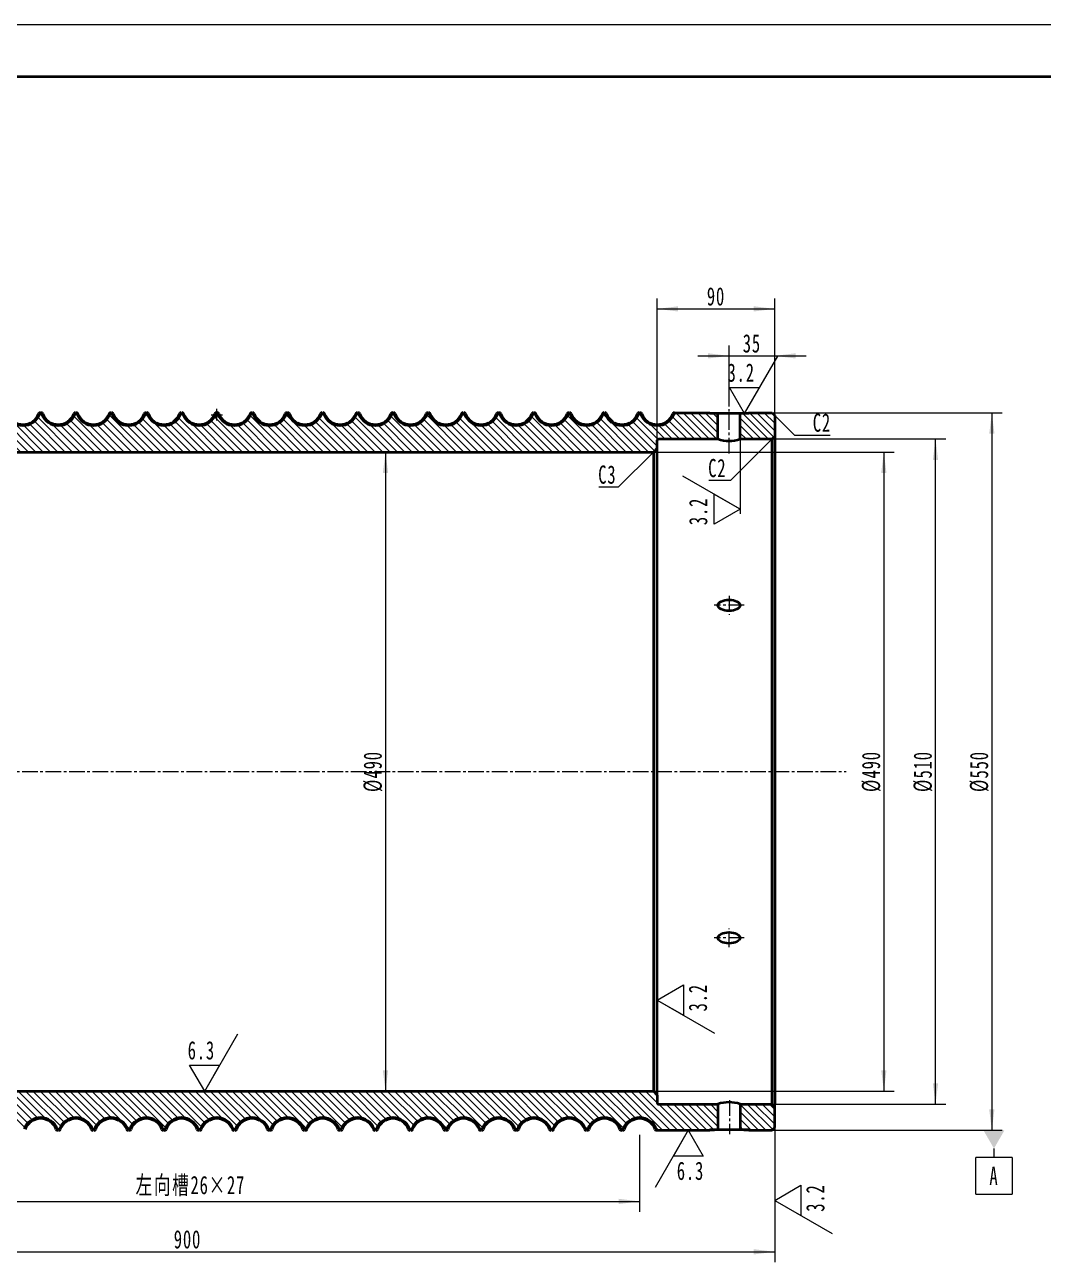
# Model space of a CAD drawing. Header units: millimetres. Extents: x -1188 to 1188, y -840 to 840.
# Drawn here: x -662 to 118, y -109 to 840 of the extents above; entities that cross this region are included whole.
import ezdxf

# ---------------------------------------------------------------- set-up
doc = ezdxf.new("R2010")
doc.units = ezdxf.units.MM
doc.linetypes.add('点画线', pattern=[18, 12, -2, 2, -2])
doc.layers.get('0').update_dxf_attribs({"lineweight": 35})
for name, color, linetype, lineweight in [('中心线层', 1, '点画线', 18), ('剖面线层', 4, 'Continuous', 18), ('尺寸线层', 3, 'Continuous', 18), ('粗实线', 7, 'Continuous', 50), ('粗实线层', 7, 'Continuous', 35), ('细实线层', 7, 'Continuous', 18)]:
    doc.layers.add(name, color=color, linetype=linetype, lineweight=lineweight)
doc.styles.add('标准', font='', dxfattribs={"width": 0.667})
doc.styles.get('标准').set_extended_font_data('宋体')
doc.dimstyles.new('标准', dxfattribs={"dimscale": 4, "dimtxt": 3.5, "dimasz": 4, "dimexe": 2, "dimexo": 0, "dimtad": 1, "dimdsep": 46, "dimtxsty": '标准', "dimblk": '_CAXARROW', "dimcen": 0, "dimdle": 6, "dimazin": 2, "dimtfac": 0.707107, "dimtdec": 3, "dimtmove": 2, "dimatfit": 3, "dimfxl": 1, "dimfrac": 2, "dimtolj": 1, "dimarcsym": 1})
pattern_1 = [(135, (0, 0), (-2.828427, -2.828427), [])]

# ---------------------------------------------------------------- blocks, each defined once
blk = doc.blocks.new('*X2')
at = {"layer": '粗实线层'}
blk.add_line((287, 200), (-287, 200), dxfattribs=at)
at = {"layer": '细实线层'}
blk.add_line((297, 210), (-297, 210), dxfattribs=at)
blk = doc.blocks.new('*X5')
at = {"layer": '尺寸线层', "linetype": 'Continuous'}
for points in [[(78.88, 542.4), (80.88, 526.4), (76.88, 526.4)], [(78.88, -7.6), (80.88, 8.4), (76.88, 8.4)]]:
    blk.add_hatch(color=0, dxfattribs=at).paths.add_polyline_path(points, flags=0)
at = {"layer": '尺寸线层', "color": 0, "linetype": 'Continuous'}
for p, q in [((-89.53, 542.4), (86.88, 542.4)), ((78.88, 542.4), (78.88, -7.6)), ((-89.53, -7.6), (86.88, -7.6))]:
    blk.add_line(p, q, dxfattribs=at)
at = {"layer": '尺寸线层', "color": 0, "insert": (69.34, 267.4), "char_height": 14, "width": 55.2351, "attachment_point": 5, "rotation": 90, "line_spacing_factor": 1.15057, "style": '标准'}
blk.add_mtext('\\T1.1;%%C550', dxfattribs=at)
blk = doc.blocks.new('_CAXARROW')
blk.add_hatch(color=0).paths.add_polyline_path([(0, 0), (-1, 0.125), (-1, -0.125)], flags=0)
blk = doc.blocks.new('*X6')
at = {"layer": '尺寸线层', "linetype": 'Continuous'}
for points in [[(-385.78, 512.4), (-383.78, 496.4), (-387.78, 496.4)], [(-385.78, 22.4), (-383.78, 38.4), (-387.78, 38.4)]]:
    blk.add_hatch(color=0, dxfattribs=at).paths.add_polyline_path(points, flags=0)
at = {"layer": '尺寸线层', "color": 0, "linetype": 'Continuous'}
for p, q in [((-658.24, 512.4), (-377.78, 512.4)), ((-385.78, 512.4), (-385.78, 22.4)), ((-418.34, 22.4), (-377.78, 22.4))]:
    blk.add_line(p, q, dxfattribs=at)
at = {"layer": '尺寸线层', "color": 0, "insert": (-395.32, 267.4), "char_height": 14, "width": 55.2351, "attachment_point": 5, "rotation": 90, "line_spacing_factor": 1.15057, "style": '标准'}
blk.add_mtext('\\T1.1;%%C490', dxfattribs=at)
blk = doc.blocks.new('*X7')
at = {"layer": '尺寸线层', "linetype": 'Continuous'}
for points in [[(-3.88, 512.4), (-1.88, 496.4), (-5.88, 496.4)], [(-3.88, 22.4), (-1.88, 38.4), (-5.88, 38.4)]]:
    blk.add_hatch(color=0, dxfattribs=at).paths.add_polyline_path(points, flags=0)
at = {"layer": '尺寸线层', "color": 0, "linetype": 'Continuous'}
for p, q in [((-180.53, 512.4), (4.12, 512.4)), ((-3.88, 512.4), (-3.88, 22.4)), ((-180.53, 22.4), (4.12, 22.4))]:
    blk.add_line(p, q, dxfattribs=at)
at = {"layer": '尺寸线层', "color": 0, "insert": (-13.42, 267.4), "char_height": 14, "width": 55.2351, "attachment_point": 5, "rotation": 90, "line_spacing_factor": 1.15057, "style": '标准'}
blk.add_mtext('\\T1.1;%%C490', dxfattribs=at)
blk = doc.blocks.new('*X8')
at = {"layer": '尺寸线层', "linetype": 'Continuous'}
for points in [[(35.71, 522.4), (33.71, 506.4), (37.71, 506.4)], [(35.71, 12.4), (33.71, 28.4), (37.71, 28.4)]]:
    blk.add_hatch(color=0, dxfattribs=at).paths.add_polyline_path(points, flags=0)
at = {"layer": '尺寸线层', "color": 0, "linetype": 'Continuous'}
for p, q in [((-89.53, 522.4), (43.71, 522.4)), ((35.71, 12.4), (35.71, 522.4)), ((-89.53, 12.4), (43.71, 12.4))]:
    blk.add_line(p, q, dxfattribs=at)
at = {"layer": '尺寸线层', "color": 0, "insert": (26.17, 267.4), "char_height": 14, "width": 55.2351, "attachment_point": 5, "rotation": 90, "line_spacing_factor": 1.15057, "style": '标准'}
blk.add_mtext('\\T1.1;%%C510', dxfattribs=at)
blk = doc.blocks.new('*X9')
at = {"layer": '尺寸线层', "linetype": 'Continuous'}
for points in [[(-122.53, 586.12), (-138.53, 588.12), (-138.53, 584.12)], [(-87.53, 586.12), (-71.53, 588.12), (-71.53, 584.12)]]:
    blk.add_hatch(color=0, dxfattribs=at).paths.add_polyline_path(points, flags=0)
at = {"layer": '尺寸线层', "color": 0, "linetype": 'Continuous'}
for p, q in [((-122.53, 552.15), (-122.53, 594.12)), ((-87.53, 540.4), (-87.53, 594.12)), ((-146.53, 586.12), (-63.53, 586.12))]:
    blk.add_line(p, q, dxfattribs=at)
at = {"layer": '尺寸线层', "color": 0, "insert": (-105.03, 595.62), "char_height": 14, "width": 28, "attachment_point": 5, "line_spacing_factor": 1.15057, "style": '标准'}
blk.add_mtext('\\T1.1;35', dxfattribs=at)
blk = doc.blocks.new('*X10')
at = {"layer": '尺寸线层', "color": 0, "linetype": 'Continuous'}
blk.add_line((0, 0), (15.06, -15.06), dxfattribs=at)
at = {"layer": '尺寸线层', "color": 0}
blk.add_line((15.06, -15.06), (42.56, -15.06), dxfattribs=at)
at = {"layer": '尺寸线层', "color": 0, "insert": (36.17, -5.56), "char_height": 14, "width": 28, "attachment_point": 5, "line_spacing_factor": 1.15057, "style": '标准'}
blk.add_mtext('\\T1.1;C2', dxfattribs=at)
blk = doc.blocks.new('*X11')
at = {"layer": '尺寸线层', "color": 0, "linetype": 'Continuous'}
blk.add_line((0, 0), (-31.88, -31.88), dxfattribs=at)
at = {"layer": '尺寸线层', "color": 0}
blk.add_line((-31.88, -31.88), (-48.37, -31.88), dxfattribs=at)
at = {"layer": '尺寸线层', "color": 0, "insert": (-41.98, -22.38), "char_height": 14, "width": 28, "attachment_point": 5, "line_spacing_factor": 1.15057, "style": '标准'}
blk.add_mtext('\\T1.1;C2', dxfattribs=at)
blk = doc.blocks.new('*X12')
at = {"layer": '尺寸线层', "color": 0, "linetype": 'Continuous'}
blk.add_line((0, 0), (-26.9, -26.9), dxfattribs=at)
at = {"layer": '尺寸线层', "color": 0}
blk.add_line((-26.9, -26.9), (-41.65, -26.9), dxfattribs=at)
at = {"layer": '尺寸线层', "color": 0, "insert": (-35.26, -17.4), "char_height": 14, "width": 28, "attachment_point": 5, "line_spacing_factor": 1.15057, "style": '标准'}
blk.add_mtext('\\T1.1;C3', dxfattribs=at)
blk = doc.blocks.new('*X16')
at = {"layer": '尺寸线层', "linetype": 'Continuous'}
for points in [[(-987.53, -100.82), (-971.53, -98.82), (-971.53, -102.82)], [(-87.53, -100.82), (-103.53, -98.82), (-103.53, -102.82)]]:
    blk.add_hatch(color=0, dxfattribs=at).paths.add_polyline_path(points, flags=0)
at = {"layer": '尺寸线层', "color": 0, "linetype": 'Continuous'}
for p, q in [((-987.53, 10.4), (-987.53, -108.82)), ((-87.53, 12.4), (-87.53, -108.82)), ((-987.53, -100.82), (-87.53, -100.82))]:
    blk.add_line(p, q, dxfattribs=at)
at = {"layer": '尺寸线层', "color": 0, "insert": (-537.53, -91.32), "char_height": 14, "width": 40.2317, "attachment_point": 5, "line_spacing_factor": 1.15057, "style": '标准'}
blk.add_mtext('\\T1.1;900', dxfattribs=at)
blk = doc.blocks.new('*X17')
at = {"layer": '尺寸线层', "linetype": 'Continuous'}
for points in [[(-177.53, 622.14), (-161.53, 624.14), (-161.53, 620.14)], [(-87.53, 622.14), (-103.53, 624.14), (-103.53, 620.14)]]:
    blk.add_hatch(color=0, dxfattribs=at).paths.add_polyline_path(points, flags=0)
at = {"layer": '尺寸线层', "color": 0, "linetype": 'Continuous'}
for p, q in [((-177.53, 515.4), (-177.53, 630.14)), ((-87.53, 540.4), (-87.53, 630.14)), ((-177.53, 622.14), (-87.53, 622.14))]:
    blk.add_line(p, q, dxfattribs=at)
at = {"layer": '尺寸线层', "color": 0, "insert": (-132.53, 631.64), "char_height": 14, "width": 28, "attachment_point": 5, "line_spacing_factor": 1.15057, "style": '标准'}
blk.add_mtext('\\T1.1;90', dxfattribs=at)
blk = doc.blocks.new('*X28')
at = {"layer": '尺寸线层', "linetype": 'Continuous'}
for points in [[(-879.53, -62.18), (-863.53, -60.18), (-863.53, -64.18)], [(-191.03, -62.18), (-207.03, -60.18), (-207.03, -64.18)]]:
    blk.add_hatch(color=0, dxfattribs=at).paths.add_polyline_path(points, flags=0)
at = {"layer": '尺寸线层', "color": 0, "linetype": 'Continuous'}
for p, q in [((-879.53, -11.22), (-879.53, -70.18)), ((-191.03, -11.21), (-191.03, -70.18)), ((-879.53, -62.18), (-191.03, -62.18))]:
    blk.add_line(p, q, dxfattribs=at)
at = {"layer": '尺寸线层', "color": 0, "insert": (-535.28, -50.41), "char_height": 14, "width": 166.7902, "attachment_point": 5, "line_spacing_factor": 1.15057, "style": '标准'}
blk.add_mtext('\\T1.1;左向槽26×27', dxfattribs=at)
blk = doc.blocks.new('*X33')
at = {"layer": '尺寸线层'}
blk.add_hatch(color=0, dxfattribs=at).paths.add_polyline_path([(8.08, 0), (-8.08, 0), (0, -14)], flags=0)
at = {"layer": '尺寸线层', "color": 0, "lineweight": -2}
for p, q in [((0, -14), (0, -21)), ((14, -21), (-14, -21)), ((-14, -49), (-14, -21)), ((14, -21), (14, -49)), ((-14, -49), (14, -49))]:
    blk.add_line(p, q, dxfattribs=at)
at = {"layer": '尺寸线层', "color": 0, "lineweight": -2, "insert": (0, -35), "char_height": 14, "width": 28, "attachment_point": 5, "line_spacing_factor": 1.15057, "style": '标准'}
blk.add_mtext('\\T1.1;A', dxfattribs=at)
blk = doc.blocks.new('*X36')
at = {"layer": '尺寸线层', "color": 0, "linetype": 'Continuous'}
for p, q in [((0, 0), (25.4, 44)), ((0, 0), (-11.55, 20)), ((-11.55, 20), (11.55, 20))]:
    blk.add_line(p, q, dxfattribs=at)
at = {"layer": '尺寸线层', "color": 0, "insert": (7.91, 31.2), "char_height": 14, "width": 30.7997, "attachment_point": 6, "line_spacing_factor": 1.15057, "style": '标准'}
blk.add_mtext('\\T1.1;3.2', dxfattribs=at)
blk = doc.blocks.new('*X37')
at = {"layer": '尺寸线层', "color": 0, "linetype": 'Continuous', "lineweight": -2}
blk.add_line((0, 53.86), (0, -3.5), dxfattribs=at)
at = {"layer": '尺寸线层', "color": 0, "linetype": 'Continuous'}
for p, q in [((0, 0), (-44, 25.4)), ((-20, -11.55), (-20, 11.55)), ((0, 0), (-20, -11.55))]:
    blk.add_line(p, q, dxfattribs=at)
at = {"layer": '尺寸线层', "color": 0, "insert": (-32.03, 8.75), "char_height": 14, "width": 30.7997, "attachment_point": 6, "rotation": 90, "line_spacing_factor": 1.15057, "style": '标准'}
blk.add_mtext('\\T1.1;3.2', dxfattribs=at)
blk = doc.blocks.new('*X38')
at = {"layer": '尺寸线层', "color": 0, "linetype": 'Continuous'}
for p, q in [((0, 0), (20, 11.55)), ((20, 11.55), (20, -11.55)), ((0, 0), (44, -25.4))]:
    blk.add_line(p, q, dxfattribs=at)
at = {"layer": '尺寸线层', "color": 0, "linetype": 'Continuous', "lineweight": -2}
blk.add_line((0, -72.84), (0, 3.5), dxfattribs=at)
at = {"layer": '尺寸线层', "color": 0, "insert": (31.2, -8.75), "char_height": 14, "width": 30.7997, "attachment_point": 4, "rotation": 90, "line_spacing_factor": 1.15057, "style": '标准'}
blk.add_mtext('\\T1.1;3.2', dxfattribs=at)
blk = doc.blocks.new('*X39')
at = {"layer": '尺寸线层', "color": 0, "linetype": 'Continuous'}
for p, q in [((0, 0), (25.4, 44)), ((0, 0), (-11.55, 20)), ((-11.55, 20), (11.55, 20))]:
    blk.add_line(p, q, dxfattribs=at)
at = {"layer": '尺寸线层', "color": 0, "insert": (7.91, 31.2), "char_height": 14, "width": 30.7997, "attachment_point": 6, "line_spacing_factor": 1.15057, "style": '标准'}
blk.add_mtext('\\T1.1;6.3', dxfattribs=at)
blk = doc.blocks.new('*X40')
at = {"layer": '尺寸线层', "color": 0, "linetype": 'Continuous'}
for p, q in [((0, 0), (-25.4, -44)), ((0, 0), (11.55, -20)), ((11.55, -20), (-11.55, -20))]:
    blk.add_line(p, q, dxfattribs=at)
at = {"layer": '尺寸线层', "color": 0, "insert": (-8.75, -31.2), "char_height": 14, "width": 30.7997, "attachment_point": 4, "line_spacing_factor": 1.15057, "style": '标准'}
blk.add_mtext('\\T1.1;6.3', dxfattribs=at)
blk = doc.blocks.new('*X44')
at = {"layer": '尺寸线层', "color": 0, "linetype": 'Continuous'}
for p, q in [((0, 0), (20, 11.55)), ((20, 11.55), (20, -11.55)), ((0, 0), (44, -25.4))]:
    blk.add_line(p, q, dxfattribs=at)
at = {"layer": '尺寸线层', "color": 0, "insert": (31.2, -8.75), "char_height": 14, "width": 30.7997, "attachment_point": 4, "rotation": 90, "line_spacing_factor": 1.15057, "style": '标准'}
blk.add_mtext('\\T1.1;3.2', dxfattribs=at)

msp = doc.modelspace()

# ---------------------------------------------------------------- hatches: boundary and pattern name
at = {"layer": '剖面线层'}
h = msp.add_hatch(dxfattribs=at)
h.set_pattern_fill('无图案', color=256, scale=4, angle=135, style=0, pattern_type=0)
h.set_pattern_definition(pattern_1)
edge = h.paths.add_edge_path(flags=0)
edge.add_line((-840.526, 512.395), (-840.526, 522.36))
edge.add_line((-840.526, 522.36), (-840.526, 540.999))
edge.add_arc((-852.526, 545.999), 13, 337.380135, 339.676863)
edge.add_arc((-839.026, 540.999), 1.396, 90, 159.676863, ccw=False)
edge.add_arc((-839.026, 540.999), 1.396, 20.323137, 90, ccw=False)
edge.add_arc((-825.526, 545.999), 13, 200.323137, 339.676863)
edge.add_arc((-812.026, 540.999), 1.396, 90, 159.676863, ccw=False)
edge.add_arc((-812.026, 540.999), 1.396, 20.323137, 90, ccw=False)
edge.add_arc((-798.526, 545.999), 13, 200.323137, 295.798872)
edge.add_arc((-751.914, 547.795), 43.122, 198.244535, 235.177484)
edge.add_line((-776.538, 512.395), (-840.526, 512.395))
edge = h.paths.add_edge_path(flags=0)
edge.add_arc((-751.914, 547.795), 43.122, 214.753569, 235.177484, ccw=False)
edge.add_arc((-751.914, 547.795), 43.122, 198.244535, 214.753569, ccw=False)
edge.add_arc((-798.526, 545.999), 13, 295.798872, 339.676863)
edge.add_arc((-785.026, 540.999), 1.396, 90, 159.676863, ccw=False)
edge.add_arc((-785.026, 540.999), 1.396, 20.323137, 90, ccw=False)
edge.add_arc((-771.526, 545.999), 13, 200.323137, 339.676863)
edge.add_arc((-758.026, 540.999), 1.396, 90, 159.676863, ccw=False)
edge.add_arc((-758.026, 540.999), 1.396, 20.323137, 90, ccw=False)
edge.add_arc((-744.526, 545.999), 13, 200.323137, 339.676863)
edge.add_arc((-731.026, 540.999), 1.396, 90, 159.676863, ccw=False)
edge.add_arc((-731.026, 540.999), 1.396, 20.323137, 90, ccw=False)
edge.add_arc((-717.526, 545.999), 13, 200.323137, 301.326605)
edge.add_arc((-751.914, 547.795), 43.122, 304.822516, 342.592094, ccw=False)
edge.add_line((-727.29, 512.395), (-776.538, 512.395))
edge = h.paths.add_edge_path(flags=0)
edge.add_arc((-751.914, 547.795), 43.122, 304.822516, 320.260759)
edge.add_arc((-751.914, 547.795), 43.122, 320.260759, 342.592094)
edge.add_arc((-717.526, 545.999), 13, 301.326605, 339.676863)
edge.add_arc((-704.026, 540.999), 1.396, 90, 159.676863, ccw=False)
edge.add_arc((-704.026, 540.999), 1.396, 20.323137, 90, ccw=False)
edge.add_arc((-690.526, 545.999), 13, 200.323137, 339.676863)
edge.add_arc((-677.026, 540.999), 1.396, 90, 159.676863, ccw=False)
edge.add_arc((-677.026, 540.999), 1.396, 20.323137, 90, ccw=False)
edge.add_arc((-663.526, 545.999), 13, 200.323137, 339.676863)
edge.add_arc((-650.026, 540.999), 1.396, 90, 159.676863, ccw=False)
edge.add_arc((-650.026, 540.999), 1.396, 20.323137, 90, ccw=False)
edge.add_arc((-636.526, 545.999), 13, 200.323137, 339.676863)
edge.add_arc((-623.026, 540.999), 1.396, 90, 159.676863, ccw=False)
edge.add_arc((-623.026, 540.999), 1.396, 20.323137, 90, ccw=False)
edge.add_arc((-609.526, 545.999), 13, 200.323137, 339.676863)
edge.add_arc((-596.026, 540.999), 1.396, 90, 159.676863, ccw=False)
edge.add_arc((-596.026, 540.999), 1.396, 20.323137, 90, ccw=False)
edge.add_arc((-582.526, 545.999), 13, 200.323137, 339.676863)
edge.add_arc((-569.026, 540.999), 1.396, 90, 159.676863, ccw=False)
edge.add_arc((-569.026, 540.999), 1.396, 20.323137, 90, ccw=False)
edge.add_arc((-555.526, 545.999), 13, 200.323137, 339.676863)
edge.add_arc((-542.026, 540.999), 1.396, 90, 159.676863, ccw=False)
edge.add_arc((-542.026, 540.999), 1.396, 20.323137, 90, ccw=False)
edge.add_arc((-528.526, 545.999), 13, 200.323137, 337.380135)
edge.add_line((-516.526, 540.999), (-515.026, 540.999))
edge.add_line((-515.026, 540.999), (-513.526, 540.999))
edge.add_arc((-501.526, 545.999), 13, 202.619865, 339.676863)
edge.add_arc((-488.026, 540.999), 1.396, 90, 159.676863, ccw=False)
edge.add_arc((-488.026, 540.999), 1.396, 20.323137, 90, ccw=False)
edge.add_arc((-474.526, 545.999), 13, 200.323137, 339.676863)
edge.add_arc((-461.026, 540.999), 1.396, 90, 159.676863, ccw=False)
edge.add_arc((-461.026, 540.999), 1.396, 20.323137, 90, ccw=False)
edge.add_arc((-447.526, 545.999), 13, 200.323137, 339.676863)
edge.add_arc((-434.026, 540.999), 1.396, 90, 159.676863, ccw=False)
edge.add_arc((-434.026, 540.999), 1.396, 20.323137, 90, ccw=False)
edge.add_arc((-420.526, 545.999), 13, 200.323137, 339.676863)
edge.add_arc((-407.026, 540.999), 1.396, 90, 159.676863, ccw=False)
edge.add_arc((-407.026, 540.999), 1.396, 20.323137, 90, ccw=False)
edge.add_arc((-393.526, 545.999), 13, 200.323137, 339.676863)
edge.add_arc((-380.026, 540.999), 1.396, 90, 159.676863, ccw=False)
edge.add_arc((-380.026, 540.999), 1.396, 20.323137, 90, ccw=False)
edge.add_arc((-366.526, 545.999), 13, 200.323137, 339.676863)
edge.add_arc((-353.026, 540.999), 1.396, 90, 159.676863, ccw=False)
edge.add_arc((-353.026, 540.999), 1.396, 20.323137, 90, ccw=False)
edge.add_arc((-339.526, 545.999), 13, 200.323137, 339.676863)
edge.add_arc((-326.026, 540.999), 1.396, 90, 159.676863, ccw=False)
edge.add_arc((-326.026, 540.999), 1.396, 20.323137, 90, ccw=False)
edge.add_arc((-312.526, 545.999), 13, 200.323137, 339.676863)
edge.add_arc((-299.026, 540.999), 1.396, 90, 159.676863, ccw=False)
edge.add_arc((-299.026, 540.999), 1.396, 20.323137, 90, ccw=False)
edge.add_arc((-285.526, 545.999), 13, 200.323137, 339.676863)
edge.add_arc((-272.026, 540.999), 1.396, 90, 159.676863, ccw=False)
edge.add_arc((-272.026, 540.999), 1.396, 20.323137, 90, ccw=False)
edge.add_arc((-258.526, 545.999), 13, 200.323137, 339.676863)
edge.add_arc((-245.026, 540.999), 1.396, 90, 159.676863, ccw=False)
edge.add_arc((-245.026, 540.999), 1.396, 20.323137, 90, ccw=False)
edge.add_arc((-231.526, 545.999), 13, 200.323137, 339.676863)
edge.add_arc((-218.026, 540.999), 1.396, 90, 159.676863, ccw=False)
edge.add_arc((-218.026, 540.999), 1.396, 20.323137, 90, ccw=False)
edge.add_arc((-204.526, 545.999), 13, 200.323137, 339.676863)
edge.add_arc((-191.026, 540.999), 1.396, 90, 159.676863, ccw=False)
edge.add_arc((-191.026, 540.999), 1.396, 20.323137, 90, ccw=False)
edge.add_arc((-177.526, 545.999), 13, 200.323137, 339.676863)
edge.add_arc((-164.026, 540.999), 1.396, 90, 159.676863, ccw=False)
edge.add_line((-164.026, 542.395), (-137.276, 542.395))
edge.add_line((-137.276, 542.395), (-137.276, 541.986))
edge.add_line((-137.276, 541.986), (-131.026, 541.986))
edge.add_line((-131.026, 541.986), (-131.026, 522.395))
edge.add_line((-131.026, 522.395), (-176.526, 522.395))
edge.add_arc((-176.526, 521.395), 1, 90, 180)
edge.add_line((-177.526, 521.395), (-177.526, 515.395))
edge.add_line((-177.526, 515.395), (-180.526, 512.395))
edge.add_line((-180.526, 512.395), (-727.29, 512.395))
h.paths.add_polyline_path([(-114.026, 522.395), (-114.026, 530.172), (-114.026, 541.986), (-107.276, 541.986), (-107.276, 542.395), (-89.526, 542.395), (-87.526, 540.395), (-87.526, 524.395), (-89.526, 522.395)], flags=0)
h = msp.add_hatch(dxfattribs=at)
h.set_pattern_fill('无图案', color=256, scale=4, angle=135, style=0, pattern_type=0)
h.set_pattern_definition(pattern_1)
h.paths.add_polyline_path([(-114.026, -7.195), (-114.026, -1.266), (-114.026, 12.395), (-89.526, 12.395), (-87.526, 10.395), (-87.526, -5.605), (-89.526, -7.605), (-107.276, -7.605), (-107.276, -7.195)], flags=0)

# ---------------------------------------------------------------- linework, layer by layer
at = {"layer": '中心线层'}
for p, q in [((-122.526, 511.354), (-122.526, 552.154)), ((-519.422, 540.999), (-510.63, 540.999)), ((-515.026, 536.603), (-515.026, 545.395)), ((-122.526, 402.145), (-122.526, 387.645)), ((-111.026, 394.895), (-134.026, 394.895)), ((-1024.309, 267.395), (-32.653, 267.395)), ((-122.526, 132.645), (-122.526, 147.145)), ((-111.026, 139.895), (-134.026, 139.895)), ((-122.276, 15.395), (-122.276, -10.605))]:
    msp.add_line(p, q, dxfattribs=at)
at = {"layer": '粗实线'}
for centre, radius, start, end in [((-663.526, 545.999), 13, 200.323137, 339.676863), ((-650.026, 540.999), 1.396, 90, 159.676863), ((-650.026, 540.999), 1.396, 20.323137, 90), ((-636.526, 545.999), 13, 200.323137, 339.676863), ((-623.026, 540.999), 1.396, 90, 159.676863), ((-623.026, 540.999), 1.396, 20.323137, 90), ((-609.526, 545.999), 13, 200.323137, 339.676863), ((-596.026, 540.999), 1.396, 90, 159.676863), ((-596.026, 540.999), 1.396, 20.323137, 90), ((-582.526, 545.999), 13, 200.323137, 339.676863), ((-569.026, 540.999), 1.396, 90, 159.676863), ((-569.026, 540.999), 1.396, 20.323137, 90), ((-555.526, 545.999), 13, 200.323137, 339.676863), ((-542.026, 540.999), 1.396, 90, 159.676863), ((-542.026, 540.999), 1.396, 20.323137, 90), ((-528.526, 545.999), 13, 200.323137, 339.676863), ((-515.026, 540.999), 1.396, 90, 159.676863), ((-515.026, 540.999), 1.396, 20.323137, 90), ((-501.526, 545.999), 13, 200.323137, 339.676863), ((-488.026, 540.999), 1.396, 90, 159.676863), ((-488.026, 540.999), 1.396, 20.323137, 90), ((-474.526, 545.999), 13, 200.323137, 339.676863), ((-461.026, 540.999), 1.396, 90, 159.676863), ((-461.026, 540.999), 1.396, 20.323137, 90), ((-447.526, 545.999), 13, 200.323137, 339.676863), ((-434.026, 540.999), 1.396, 90, 159.676863), ((-434.026, 540.999), 1.396, 20.323137, 90), ((-420.526, 545.999), 13, 200.323137, 339.676863), ((-407.026, 540.999), 1.396, 90, 159.676863), ((-407.026, 540.999), 1.396, 20.323137, 90), ((-393.526, 545.999), 13, 200.323137, 339.676863), ((-380.026, 540.999), 1.396, 90, 159.676863), ((-380.026, 540.999), 1.396, 20.323137, 90), ((-366.526, 545.999), 13, 200.323137, 339.676863), ((-353.026, 540.999), 1.396, 90, 159.676863), ((-353.026, 540.999), 1.396, 20.323137, 90), ((-339.526, 545.999), 13, 200.323137, 339.676863), ((-326.026, 540.999), 1.396, 90, 159.676863), ((-326.026, 540.999), 1.396, 20.323137, 90), ((-312.526, 545.999), 13, 200.323137, 339.676863), ((-299.026, 540.999), 1.396, 90, 159.676863), ((-299.026, 540.999), 1.396, 20.323137, 90), ((-285.526, 545.999), 13, 200.323137, 339.676863), ((-272.026, 540.999), 1.396, 90, 159.676863), ((-272.026, 540.999), 1.396, 20.323137, 90), ((-258.526, 545.999), 13, 200.323137, 339.676863), ((-245.026, 540.999), 1.396, 90, 159.676863), ((-245.026, 540.999), 1.396, 20.323137, 90), ((-231.526, 545.999), 13, 200.323137, 339.676863), ((-218.026, 540.999), 1.396, 90, 159.676863), ((-218.026, 540.999), 1.396, 20.323137, 90), ((-204.526, 545.999), 13, 200.323137, 339.676863), ((-191.026, 540.999), 1.396, 90, 159.676863), ((-191.026, 540.999), 1.396, 20.323137, 90), ((-177.526, 545.999), 13, 200.323137, 339.676863), ((-164.026, 540.999), 1.396, 90, 159.676863), ((-650.026, -11.209), 13, 20.323137, 159.676863), ((-623.026, -11.209), 13, 20.323137, 159.676863), ((-596.026, -11.209), 13, 20.323137, 159.676863), ((-569.026, -11.209), 13, 20.323137, 159.676863), ((-542.026, -11.209), 13, 20.323137, 159.676863), ((-515.026, -11.209), 13, 20.323137, 159.676863), ((-488.026, -11.209), 13, 20.323137, 159.676863), ((-461.026, -11.209), 13, 20.323137, 159.676863), ((-434.026, -11.209), 13, 20.323137, 159.676863), ((-407.026, -11.209), 13, 20.323137, 159.676863), ((-380.026, -11.209), 13, 20.323137, 159.676863), ((-353.026, -11.209), 13, 20.323137, 159.676863), ((-326.026, -11.209), 13, 20.323137, 159.676863), ((-299.026, -11.209), 13, 20.323137, 159.676863), ((-272.026, -11.209), 13, 20.323137, 159.676863), ((-245.026, -11.209), 13, 20.323137, 159.676863), ((-218.026, -11.209), 13, 20.323137, 159.676863), ((-191.026, -11.209), 13, 20.323137, 159.676863), ((-636.526, -6.209), 1.396, 200.323137, 270), ((-636.526, -6.209), 1.396, 270, 339.676863), ((-609.526, -6.209), 1.396, 200.323137, 270), ((-609.526, -6.209), 1.396, 270, 339.676863), ((-582.526, -6.209), 1.396, 200.323137, 270), ((-582.526, -6.209), 1.396, 270, 339.676863), ((-555.526, -6.209), 1.396, 200.323137, 270), ((-555.526, -6.209), 1.396, 270, 339.676863), ((-528.526, -6.209), 1.396, 200.323137, 270), ((-528.526, -6.209), 1.396, 270, 339.676863), ((-501.526, -6.209), 1.396, 200.323137, 270), ((-501.526, -6.209), 1.396, 270, 339.676863), ((-474.526, -6.209), 1.396, 200.323137, 270), ((-474.526, -6.209), 1.396, 270, 339.676863), ((-447.526, -6.209), 1.396, 200.323137, 270), ((-447.526, -6.209), 1.396, 270, 339.676863), ((-420.526, -6.209), 1.396, 200.323137, 270), ((-420.526, -6.209), 1.396, 270, 339.676863), ((-393.526, -6.209), 1.396, 200.323137, 270), ((-393.526, -6.209), 1.396, 270, 339.676863), ((-366.526, -6.209), 1.396, 200.323137, 270), ((-366.526, -6.209), 1.396, 270, 339.676863), ((-339.526, -6.209), 1.396, 200.323137, 270), ((-339.526, -6.209), 1.396, 270, 339.676863), ((-312.526, -6.209), 1.396, 200.323137, 270), ((-312.526, -6.209), 1.396, 270, 339.676863), ((-285.526, -6.209), 1.396, 200.323137, 270), ((-285.526, -6.209), 1.396, 270, 339.676863), ((-258.526, -6.209), 1.396, 200.323137, 270), ((-258.526, -6.209), 1.396, 270, 339.676863), ((-231.526, -6.209), 1.396, 200.323137, 270), ((-231.526, -6.209), 1.396, 270, 339.676863), ((-204.526, -6.209), 1.396, 200.323137, 270), ((-204.526, -6.209), 1.396, 270, 339.676863), ((-177.526, -6.209), 1.396, 200.323137, 270)]:
    msp.add_arc(centre, radius, start, end, dxfattribs=at)
at = {"layer": '粗实线层'}
for p, q in [((-164.026, 542.395), (-137.276, 542.395)), ((-137.276, 541.986), (-137.276, 542.395)), ((-107.276, 541.986), (-137.276, 541.986)), ((-131.026, 522.395), (-131.026, 541.986)), ((-114.026, 522.395), (-114.026, 541.986)), ((-107.276, 542.395), (-89.526, 542.395)), ((-107.276, 541.986), (-107.276, 542.395)), ((-89.526, 542.395), (-87.526, 540.395)), ((-176.526, 522.395), (-131.026, 522.395)), ((-114.026, 522.395), (-89.526, 522.395)), ((-87.526, 524.395), (-89.526, 522.395)), ((-89.526, 12.395), (-89.526, 522.395)), ((-894.526, 512.395), (-180.526, 512.395)), ((-177.526, 515.395), (-180.526, 512.395)), ((-180.526, 512.395), (-180.526, 22.395)), ((-177.526, 515.395), (-177.526, 521.395)), ((-177.526, 19.395), (-177.526, 515.395)), ((-894.526, 22.395), (-180.526, 22.395)), ((-177.526, 19.395), (-180.526, 22.395)), ((-177.526, 19.395), (-177.526, 13.395)), ((-176.526, 12.395), (-131.026, 12.395)), ((-131.026, 12.395), (-131.026, -7.195)), ((-114.026, 12.395), (-89.526, 12.395)), ((-114.026, 12.395), (-114.026, -7.195)), ((-87.526, 10.395), (-89.526, 12.395)), ((-177.526, -7.605), (-137.276, -7.605)), ((-137.276, -7.195), (-137.276, -7.605)), ((-107.276, -7.195), (-137.276, -7.195)), ((-107.276, -7.195), (-107.276, -7.605)), ((-107.276, -7.605), (-89.526, -7.605)), ((-89.526, -7.605), (-87.526, -5.605))]:
    msp.add_line(p, q, dxfattribs=at)
for points in [[(-107.276, 542.395), (-89.526, 542.395)], [(-87.526, 540.395), (-87.526, 12.395)], [(-87.526, -5.605), (-87.526, 12.395)], [(-107.276, -7.605), (-89.526, -7.605)]]:
    msp.add_lwpolyline(points, dxfattribs=at)
for centre, radius, start, end in [((-122.526, 950.571), 408.451, 267.895389, 272.104611), ((-176.526, 521.395), 1, 90, 180), ((-122.526, 546.528), 25.585, 250.596429, 289.403571), ((-176.526, 13.395), 1, 180, 270), ((-122.526, -11.737), 25.585, 70.596429, 109.403571), ((-122.526, -415.78), 408.451, 87.895389, 92.104611)]:
    msp.add_arc(centre, radius, start, end, dxfattribs=at)
for centre in [(-122.526, 394.895), (-122.526, 139.895)]:
    msp.add_ellipse(centre, major_axis=(8.5, 0), ratio=0.5, dxfattribs=at)

# ---------------------------------------------------------------- block references
at = {"layer": '尺寸线层'}
for name, p in [('*X10', (-87.526, 540.395)), ('*X11', (-89.526, 522.395)), ('*X12', (-180.526, 512.395))]:
    msp.add_blockref(name, p, dxfattribs=at)
at = {"layer": '粗实线层', "xscale": 4, "yscale": 4, "zscale": 4}
msp.add_blockref('*X2', (0, 0), dxfattribs=at)

# ---------------------------------------------------------------- dimensions: what is measured, and where the dimension line sits
at = {"layer": '尺寸线层'}
for base, p1, p2, angle, override, picture, middle in [((-87.526, 622.137), (-177.526, 515.395), (-87.526, 540.395), 180, {"dimsah": 1, "dimtfill": 1, "dimtzin": 8}, '*X17', (-132.526, 622.137)), ((78.877, -7.605), (-89.526, 542.395), (-89.526, -7.605), 90, {"dimpost": '%%C<>', "dimsah": 1, "dimtfac": 1, "dimtfill": 1, "dimtzin": 8}, '*X5', (78.877, 267.395)), ((35.709, 522.395), (-89.526, 12.395), (-89.526, 522.395), 90, {"dimpost": '%%C<>', "dimsah": 1, "dimtfac": 1, "dimtfill": 1, "dimtzin": 8}, '*X8', (35.709, 267.395)), ((-385.777, 22.395), (-658.244, 512.395), (-418.335, 22.395), 90, {"dimpost": '%%C<>', "dimsah": 1, "dimtfac": 1, "dimtfill": 1, "dimtzin": 8}, '*X6', (-385.777, 267.395)), ((-3.877, 22.395), (-180.526, 512.395), (-180.526, 22.395), 90, {"dimpost": '%%C<>', "dimsah": 1, "dimtfac": 1, "dimtfill": 1, "dimtzin": 8}, '*X7', (-3.877, 267.395)), ((-87.526, -100.822), (-987.526, 10.395), (-87.526, 12.395), 180, {"dimsah": 1, "dimtfill": 1, "dimtzin": 8}, '*X16', (-537.526, -100.822))]:
    dim = msp.add_linear_dim(base=base, p1=p1, p2=p2, angle=angle, dimstyle='标准', override=override, dxfattribs=at)
    dim.commit()
    dim.dimension.update_dxf_attribs({"geometry": picture, "text_midpoint": middle})
dim = msp.add_linear_dim(base=(-87.526, 586.122), p1=(-122.526, 552.154), p2=(-87.526, 540.395), dimstyle='标准', override={"dimsah": 1, "dimtfill": 1, "dimtzin": 8}, dxfattribs=at)
dim.commit()
dim.dimension.update_dxf_attribs({"geometry": '*X9', "text_midpoint": (-105.026, 586.122)})
dim = msp.add_linear_dim(base=(-191.026, -62.18), p1=(-879.526, -11.222), p2=(-191.026, -11.209), text='左向槽26×27', dimstyle='标准', override={"dimsah": 1, "dimtfac": 1, "dimtfill": 1, "dimtzin": 8}, dxfattribs=at)
dim.commit()
dim.dimension.update_dxf_attribs({"geometry": '*X28', "text_midpoint": (-535.276, -62.18)})

# ---------------------------------------------------------------- next in the draw order: wipeouts: each hides what was drawn before it
for points in [[(-110.643, 541.986), (-99.338, 561.566), (-99.338, 561.566), (-99.096, 561.986), (-99.096, 561.986), (-122.19, 561.986), (-122.19, 561.986), (-121.947, 561.566), (-121.947, 561.566)], [(-134.026, 456.989), (-114.026, 468.536), (-114.026, 468.536), (-134.026, 480.083), (-134.026, 480.083)], [(-157.526, 103.784), (-177.526, 92.237), (-177.526, 92.237), (-157.526, 80.69), (-157.526, 80.69)], [(-524.322, 22.395), (-513.017, 41.975), (-513.017, 41.975), (-512.775, 42.395), (-512.775, 42.395), (-535.869, 42.395), (-535.869, 42.395), (-535.626, 41.975), (-535.626, 41.975)], [(-153.802, -7.605), (-165.349, -27.605), (-165.349, -27.605), (-142.255, -27.605), (-142.255, -27.605)], [(66.507, -56.605), (94.507, -56.605), (94.507, -28.605), (94.507, -56.605), (94.507, -28.605), (66.507, -28.605)], [(-67.526, -72.902), (-67.526, -70.209), (-67.526, -70.209), (-67.526, -49.808), (-67.526, -49.808), (-87.526, -61.355), (-87.526, -61.355), (-72.19, -70.209), (-72.19, -70.209)]]:
    msp.add_wipeout(points).dxf.layer = '尺寸线层'

# ---------------------------------------------------------------- next in the draw order: hatches: boundary and pattern name
at = {"layer": '剖面线层'}
h = msp.add_hatch(dxfattribs=at)
h.set_pattern_fill('无图案', color=256, scale=4, angle=135, style=0, pattern_type=0)
h.set_pattern_definition(pattern_1)
edge = h.paths.add_edge_path(flags=0)
edge.add_line((-827.026, -6.222), (-827.026, 13.344))
edge.add_line((-827.026, 13.344), (-827.026, 22.395))
edge.add_line((-827.026, 22.395), (-180.526, 22.395))
edge.add_line((-180.526, 22.395), (-177.526, 19.395))
edge.add_line((-177.526, 19.395), (-177.526, 13.395))
edge.add_arc((-176.526, 13.395), 1, 180, 270)
edge.add_line((-176.526, 12.395), (-131.026, 12.395))
edge.add_line((-131.026, 12.395), (-131.026, -7.195))
edge.add_line((-131.026, -7.195), (-137.276, -7.195))
edge.add_line((-137.276, -7.195), (-137.276, -7.596))
edge.add_arc((-122.526, -415.78), 408.451, 92.069519, 92.104611)
edge.add_line((-137.526, -7.605), (-177.526, -7.605))
edge.add_arc((-177.526, -6.209), 1.396, 200.323137, 270, ccw=False)
edge.add_arc((-191.026, -11.209), 13, 20.323137, 159.676863)
edge.add_arc((-204.526, -6.209), 1.396, 270, 339.676863, ccw=False)
edge.add_arc((-204.526, -6.209), 1.396, 200.323137, 270, ccw=False)
edge.add_arc((-218.026, -11.209), 13, 20.323137, 159.676863)
edge.add_arc((-231.526, -6.209), 1.396, 270, 339.676863, ccw=False)
edge.add_arc((-231.526, -6.209), 1.396, 200.323137, 270, ccw=False)
edge.add_arc((-245.026, -11.209), 13, 20.323137, 159.676863)
edge.add_arc((-258.526, -6.209), 1.396, 270, 339.676863, ccw=False)
edge.add_arc((-258.526, -6.209), 1.396, 200.323137, 270, ccw=False)
edge.add_arc((-272.026, -11.209), 13, 20.323137, 159.676863)
edge.add_arc((-285.526, -6.209), 1.396, 270, 339.676863, ccw=False)
edge.add_arc((-285.526, -6.209), 1.396, 200.323137, 270, ccw=False)
edge.add_arc((-299.026, -11.209), 13, 20.323137, 159.676863)
edge.add_arc((-312.526, -6.209), 1.396, 270, 339.676863, ccw=False)
edge.add_arc((-312.526, -6.209), 1.396, 200.323137, 270, ccw=False)
edge.add_arc((-326.026, -11.209), 13, 20.323137, 159.676863)
edge.add_arc((-339.526, -6.209), 1.396, 270, 339.676863, ccw=False)
edge.add_arc((-339.526, -6.209), 1.396, 200.323137, 270, ccw=False)
edge.add_arc((-353.026, -11.209), 13, 20.323137, 159.676863)
edge.add_arc((-366.526, -6.209), 1.396, 270, 339.676863, ccw=False)
edge.add_arc((-366.526, -6.209), 1.396, 200.323137, 270, ccw=False)
edge.add_arc((-380.026, -11.209), 13, 20.323137, 159.676863)
edge.add_arc((-393.526, -6.209), 1.396, 270, 339.676863, ccw=False)
edge.add_arc((-393.526, -6.209), 1.396, 200.323137, 270, ccw=False)
edge.add_arc((-407.026, -11.209), 13, 20.323137, 159.676863)
edge.add_arc((-420.526, -6.209), 1.396, 270, 339.676863, ccw=False)
edge.add_arc((-420.526, -6.209), 1.396, 200.323137, 270, ccw=False)
edge.add_arc((-434.026, -11.209), 13, 20.323137, 159.676863)
edge.add_arc((-447.526, -6.209), 1.396, 270, 339.676863, ccw=False)
edge.add_arc((-447.526, -6.209), 1.396, 200.323137, 270, ccw=False)
edge.add_arc((-461.026, -11.209), 13, 20.323137, 159.676863)
edge.add_arc((-474.526, -6.209), 1.396, 270, 339.676863, ccw=False)
edge.add_arc((-474.526, -6.209), 1.396, 200.323137, 270, ccw=False)
edge.add_arc((-488.026, -11.209), 13, 20.323137, 159.676863)
edge.add_arc((-501.526, -6.209), 1.396, 270, 339.676863, ccw=False)
edge.add_arc((-501.526, -6.209), 1.396, 200.323137, 270, ccw=False)
edge.add_arc((-515.026, -11.209), 13, 20.323137, 159.676863)
edge.add_arc((-528.526, -6.209), 1.396, 270, 339.676863, ccw=False)
edge.add_arc((-528.526, -6.209), 1.396, 200.323137, 270, ccw=False)
edge.add_arc((-542.026, -11.209), 13, 20.323137, 159.676863)
edge.add_arc((-555.526, -6.209), 1.396, 270, 339.676863, ccw=False)
edge.add_arc((-555.526, -6.209), 1.396, 200.323137, 270, ccw=False)
edge.add_arc((-569.026, -11.209), 13, 20.323137, 159.676863)
edge.add_arc((-582.526, -6.209), 1.396, 270, 339.676863, ccw=False)
edge.add_arc((-582.526, -6.209), 1.396, 200.323137, 270, ccw=False)
edge.add_arc((-596.026, -11.209), 13, 20.323137, 159.676863)
edge.add_arc((-609.526, -6.209), 1.396, 270, 339.676863, ccw=False)
edge.add_arc((-609.526, -6.209), 1.396, 200.323137, 270, ccw=False)
edge.add_arc((-623.026, -11.209), 13, 20.323137, 159.676863)
edge.add_arc((-636.526, -6.209), 1.396, 270, 339.676863, ccw=False)
edge.add_arc((-636.526, -6.209), 1.396, 200.323137, 270, ccw=False)
edge.add_arc((-650.026, -11.209), 13, 20.323137, 159.676863)
edge.add_arc((-663.526, -6.209), 1.396, 270, 339.676863, ccw=False)
edge.add_arc((-663.526, -6.209), 1.396, 200.323137, 270, ccw=False)
edge.add_arc((-677.026, -11.209), 13, 20.323137, 159.676863)
edge.add_arc((-690.526, -6.209), 1.396, 270, 339.676863, ccw=False)
edge.add_arc((-690.526, -6.209), 1.396, 200.323137, 270, ccw=False)
edge.add_arc((-704.026, -11.209), 13, 20.323137, 159.676863)
edge.add_arc((-717.526, -6.209), 1.396, 270, 339.676863, ccw=False)
edge.add_arc((-717.526, -6.209), 1.396, 200.323137, 270, ccw=False)
edge.add_arc((-731.026, -11.209), 13, 20.323137, 159.676863)
edge.add_arc((-744.526, -6.209), 1.396, 270, 339.676863, ccw=False)
edge.add_arc((-744.526, -6.209), 1.396, 200.323137, 270, ccw=False)
edge.add_arc((-758.026, -11.209), 13, 20.323137, 159.676863)
edge.add_arc((-771.526, -6.209), 1.396, 270, 339.676863, ccw=False)
edge.add_arc((-771.526, -6.209), 1.396, 200.323137, 270, ccw=False)
edge.add_arc((-785.026, -11.209), 13, 20.323137, 159.676863)
edge.add_arc((-798.526, -6.209), 1.396, 270, 339.676863, ccw=False)
edge.add_arc((-798.526, -6.209), 1.396, 200.323137, 270, ccw=False)
edge.add_arc((-812.026, -11.209), 13, 20.323137, 159.676863)
edge.add_arc((-825.526, -6.209), 1.396, 270, 339.676863, ccw=False)
edge.add_arc((-825.526, -6.209), 1.396, 200.323137, 270, ccw=False)
edge.add_line((-826.835, -6.693), (-827.026, -6.222))

# ---------------------------------------------------------------- next in the draw order: block references
at = {"layer": '尺寸线层'}
for name, p in [('*X36', (-110.643, 541.986)), ('*X37', (-114.026, 468.536)), ('*X38', (-177.526, 92.237)), ('*X39', (-524.322, 22.395)), ('*X40', (-153.802, -7.605)), ('*X33', (80.507, -7.605)), ('*X44', (-87.526, -61.355))]:
    msp.add_blockref(name, p, dxfattribs=at)

doc.saveas('drawing.dxf')
